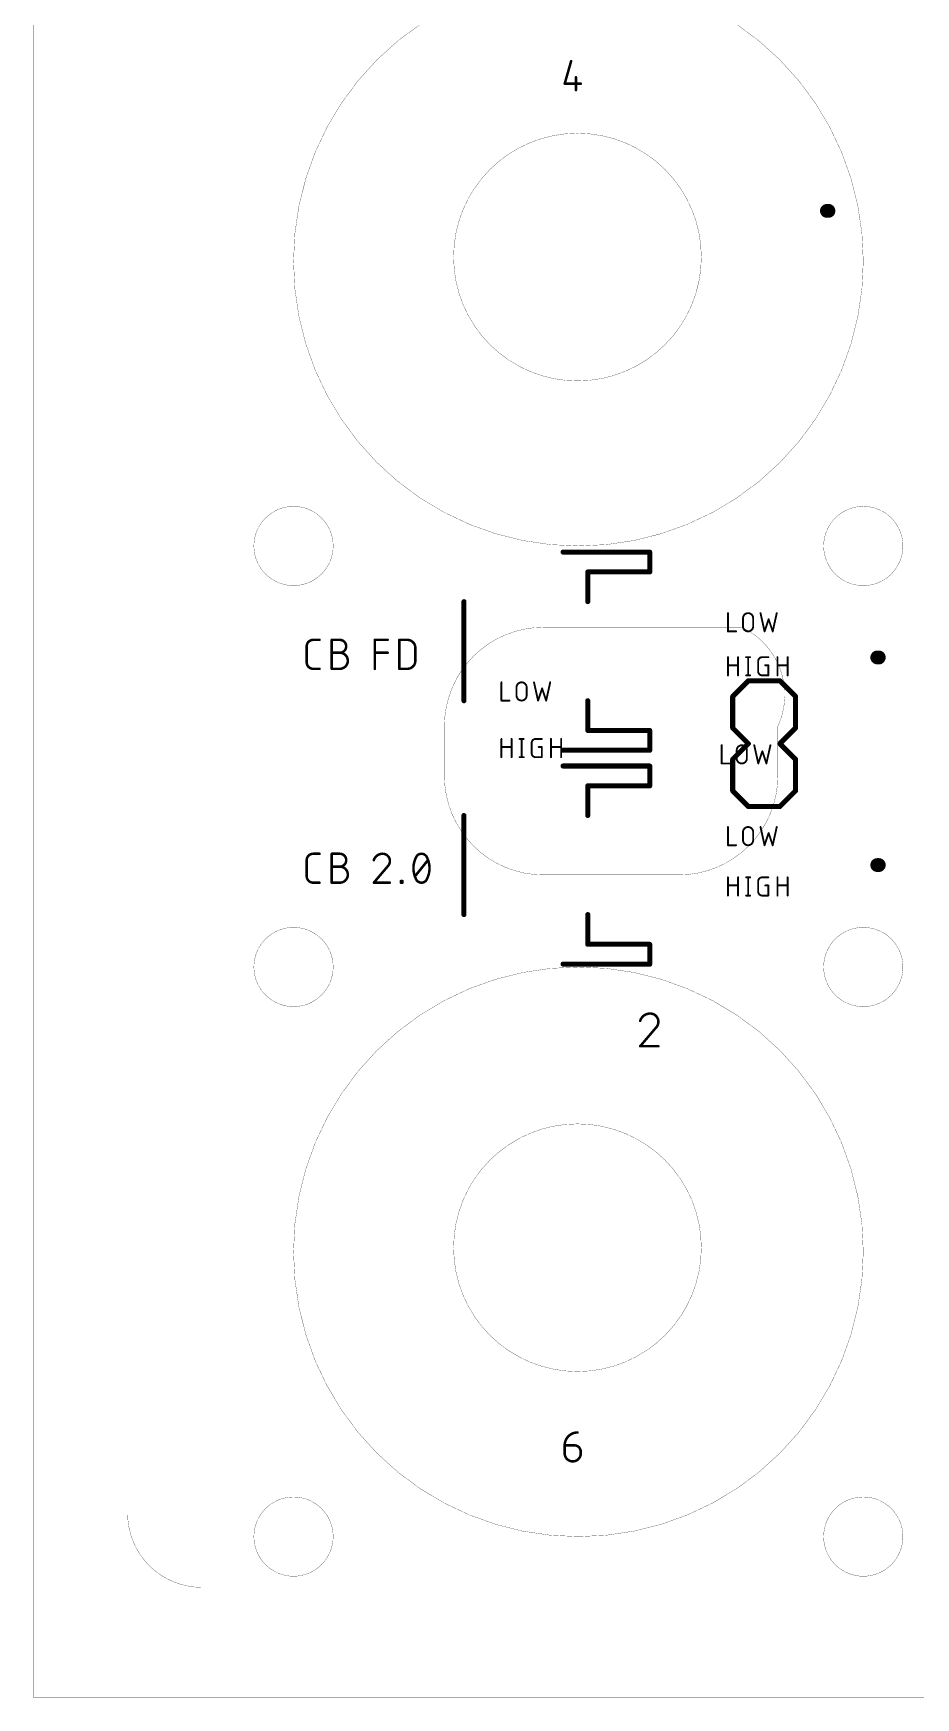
# Model space of a CAD drawing. Extents: x -4 to 80, y -3 to 161.
# Drawn here: x -3.9 to 31.7, y 0.9 to 68.1 of the extents above; entities that cross this region are included whole.
import ezdxf

# ---------------------------------------------------------------- set-up
doc = ezdxf.new("R2010")
doc.units = 0
for name, color, linetype in [('20', 31, 'CONTINUOUS'), ('21', 253, 'CONTINUOUS'), ('48', 253, 'CONTINUOUS')]:
    doc.layers.add(name, color=color, linetype=linetype)

msp = doc.modelspace()

# ---------------------------------------------------------------- linework, layer by layer
at = {"layer": '20', "const_width": 0.01}
for points in [[(-0.066, 8.3634), (-0.066, 149.7668)], [(73.1241, 5.38), (2.9174, 5.38)]]:
    msp.add_lwpolyline(points, dxfattribs=at)
at = {"layer": '20'}
for points, const_width in [([(18.093, 54.094, 1), (18.093, 64.094, 1), (18.093, 54.094)], 0.01), ([(18.093, 14.094, 1), (18.093, 24.094, 1), (18.093, 14.094)], 0.01), ([(-0.066, 8.3634, 0.4142), (2.9174, 5.38)], 0.01), ([(-0.0635, 8.3634, 1), (-0.0685, 8.3634)], 0.005), ([(-0.0685, 8.3634, 1), (-0.0635, 8.3634)], 0.005), ([(2.9174, 5.3825, 1), (2.9174, 5.3775)], 0.005), ([(2.9174, 5.3775, 1), (2.9174, 5.3825)], 0.005)]:
    msp.add_lwpolyline(points, format="xyb", dxfattribs=dict(at, const_width=const_width))
at = {"layer": '21'}
for points, const_width in [([(17.8364, 67.0052), (17.5768, 66.0964)], 0.1016), ([(17.5768, 66.0964), (18.2259, 66.0964)], 0.1016), ([(18.0312, 66.3561), (18.0312, 65.8368)], 0.1016), ([(28.1635, 60.96), (28.2245, 60.96)], 0.5588), ([(21.01, 47.18), (17.51, 47.18)], 0.2032), ([(21.01, 46.38), (21.01, 47.18)], 0.2032), ([(18.51, 45.18), (18.51, 46.38)], 0.2032), ([(18.51, 46.38), (21.01, 46.38)], 0.2032), ([(13.51, 45.18), (13.51, 41.18)], 0.2032), ([(24.1681, 44.7167), (24.1681, 43.9801)], 0.0762), ([(24.7761, 44.1847), (24.7761, 44.5121)], 0.0762), ([(25.1853, 44.5121), (25.1853, 44.1847)], 0.0762), ([(25.4824, 44.7167), (25.6461, 43.9801)], 0.0762), ([(25.6461, 43.9801), (25.8098, 44.4712)], 0.0762), ([(25.8098, 44.4712), (25.9735, 43.9801)], 0.0762), ([(25.9735, 43.9801), (26.1372, 44.7167)], 0.0762), ([(7.4224, 43.6372), (7.6821, 43.6372)], 0.1016), ([(8.1737, 42.4688), (8.1737, 43.6372)], 0.1016), ([(8.1737, 43.6372), (8.4982, 43.6372)], 0.1016), ([(9.9116, 42.4688), (9.9116, 43.6372)], 0.1016), ([(9.9116, 43.6372), (10.4309, 43.6372)], 0.1016), ([(10.8999, 42.4688), (10.8999, 43.6372)], 0.1016), ([(10.8999, 43.6372), (11.2245, 43.6372)], 0.1016), ([(24.1681, 43.9801), (24.4955, 43.9801)], 0.0762), ([(7.1628, 42.7284), (7.1628, 43.3776)], 0.1016), ([(8.1737, 43.1179), (8.4982, 43.1179)], 0.1016), ([(9.9116, 43.1179), (10.4309, 43.1179)], 0.1016), ([(11.549, 43.3126), (11.549, 42.7934)], 0.1016), ([(30.1955, 42.926), (30.2565, 42.926)], 0.5588), ([(7.6821, 42.4688), (7.4224, 42.4688)], 0.1016), ([(8.4982, 42.4688), (8.1737, 42.4688)], 0.1016), ([(11.2245, 42.4688), (10.8999, 42.4688)], 0.1016), ([(24.1681, 42.2021), (24.1681, 42.9387)], 0.0762), ([(24.1681, 42.6113), (24.5773, 42.6113)], 0.0762), ([(24.5773, 42.9387), (24.5773, 42.2021)], 0.0762), ([(24.9005, 42.9387), (25.0642, 42.9387)], 0.0762), ([(24.9823, 42.9387), (24.9823, 42.2021)], 0.0762), ([(25.3873, 42.3658), (25.3873, 42.775)], 0.0762), ([(25.551, 42.9387), (25.7965, 42.9387)], 0.0762), ([(25.6738, 42.6113), (25.7965, 42.6113)], 0.0762), ([(25.7965, 42.6113), (25.7965, 42.2021)], 0.0762), ([(26.1676, 42.2021), (26.1676, 42.9387)], 0.0762), ([(26.1676, 42.6113), (26.5768, 42.6113)], 0.0762), ([(26.5768, 42.9387), (26.5768, 42.2021)], 0.0762), ([(15.0241, 41.9227), (15.0241, 41.1861)], 0.0762), ([(15.6321, 41.3907), (15.6321, 41.7181)], 0.0762), ([(16.0414, 41.7181), (16.0414, 41.3907)], 0.0762), ([(16.3384, 41.9227), (16.5021, 41.1861)], 0.0762), ([(16.5021, 41.1861), (16.6658, 41.6772)], 0.0762), ([(16.6658, 41.6772), (16.8295, 41.1861)], 0.0762), ([(16.8295, 41.1861), (16.9932, 41.9227)], 0.0762), ([(24.9936, 41.9862), (24.3586, 41.3512)], 0.2032), ([(24.9005, 42.2021), (25.0642, 42.2021)], 0.0762), ([(26.2636, 41.9862), (24.9936, 41.9862)], 0.2032), ([(25.7965, 42.2021), (25.551, 42.2021)], 0.0762), ([(26.8986, 41.3512), (26.2636, 41.9862)], 0.2032), ([(15.0241, 41.1861), (15.3515, 41.1861)], 0.0762), ([(18.51, 39.98), (18.51, 41.18)], 0.2032), ([(24.3586, 40.0812), (24.3586, 41.3512)], 0.2032), ([(26.8986, 41.3512), (26.8986, 40.0812)], 0.2032), ([(15.0241, 38.9001), (15.0241, 39.6367)], 0.0762), ([(15.4333, 39.6367), (15.4333, 38.9001)], 0.0762), ([(15.7565, 39.6367), (15.9202, 39.6367)], 0.0762), ([(15.8383, 39.6367), (15.8383, 38.9001)], 0.0762), ([(16.407, 39.6367), (16.6525, 39.6367)], 0.0762), ([(17.0236, 38.9001), (17.0236, 39.6367)], 0.0762), ([(17.4328, 39.6367), (17.4328, 38.9001)], 0.0762), ([(21.01, 39.98), (18.51, 39.98)], 0.2032), ([(21.01, 39.18), (21.01, 39.98)], 0.2032), ([(24.9936, 39.4462), (24.3586, 40.0812)], 0.2032), ([(26.8986, 40.0812), (26.2636, 39.4462)], 0.2032), ([(15.0241, 39.3093), (15.4333, 39.3093)], 0.0762), ([(16.2433, 39.0638), (16.2433, 39.473)], 0.0762), ([(16.5297, 39.3093), (16.6525, 39.3093)], 0.0762), ([(16.6525, 39.3093), (16.6525, 38.9001)], 0.0762), ([(17.0236, 39.3093), (17.4328, 39.3093)], 0.0762), ([(17.51, 39.18), (21.01, 39.18)], 0.2032), ([(23.9141, 39.3827), (23.9141, 38.6461)], 0.0762), ([(24.3586, 38.8112), (24.9936, 39.4462)], 0.2032), ([(24.5221, 38.8507), (24.5221, 39.1781)], 0.0762), ([(24.9314, 39.1781), (24.9314, 38.8507)], 0.0762), ([(25.2284, 39.3827), (25.3921, 38.6461)], 0.0762), ([(25.3921, 38.6461), (25.5558, 39.1372)], 0.0762), ([(25.5558, 39.1372), (25.7195, 38.6461)], 0.0762), ([(25.7195, 38.6461), (25.8832, 39.3827)], 0.0762), ([(26.2636, 39.4462), (26.8986, 38.8112)], 0.2032), ([(15.7565, 38.9001), (15.9202, 38.9001)], 0.0762), ([(16.6525, 38.9001), (16.407, 38.9001)], 0.0762), ([(21.01, 38.544), (17.51, 38.544)], 0.2032), ([(21.01, 37.744), (21.01, 38.544)], 0.2032), ([(23.9141, 38.6461), (24.2415, 38.6461)], 0.0762), ([(24.3586, 37.5412), (24.3586, 38.8112)], 0.2032), ([(26.8986, 38.8112), (26.8986, 37.5412)], 0.2032), ([(18.51, 36.544), (18.51, 37.744)], 0.2032), ([(18.51, 37.744), (21.01, 37.744)], 0.2032), ([(24.9936, 36.9062), (24.3586, 37.5412)], 0.2032), ([(26.8986, 37.5412), (26.2636, 36.9062)], 0.2032), ([(26.2636, 36.9062), (24.9936, 36.9062)], 0.2032), ([(13.51, 36.544), (13.51, 32.544)], 0.2032), ([(24.1681, 36.0807), (24.1681, 35.3441)], 0.0762), ([(24.7761, 35.5487), (24.7761, 35.8761)], 0.0762), ([(25.1853, 35.8761), (25.1853, 35.5487)], 0.0762), ([(25.4824, 36.0807), (25.6461, 35.3441)], 0.0762), ([(25.6461, 35.3441), (25.8098, 35.8352)], 0.0762), ([(25.8098, 35.8352), (25.9735, 35.3441)], 0.0762), ([(25.9735, 35.3441), (26.1372, 36.0807)], 0.0762), ([(7.4224, 35.0012), (7.6821, 35.0012)], 0.1016), ([(8.1737, 33.8328), (8.1737, 35.0012)], 0.1016), ([(8.1737, 35.0012), (8.4982, 35.0012)], 0.1016), ([(24.1681, 35.3441), (24.4955, 35.3441)], 0.0762), ([(7.1628, 34.0924), (7.1628, 34.7416)], 0.1016), ([(8.1737, 34.4819), (8.4982, 34.4819)], 0.1016), ([(10.423, 34.4819), (9.8712, 33.8328)], 0.1016), ([(11.5363, 34.0924), (12.0556, 34.7416)], 0.1016), ([(30.1955, 34.544), (30.2565, 34.544)], 0.5588), ([(7.6821, 33.8328), (7.4224, 33.8328)], 0.1016), ([(8.4982, 33.8328), (8.1737, 33.8328)], 0.1016), ([(9.8712, 33.8328), (10.5203, 33.8328)], 0.1016), ([(10.9634, 33.8328), (10.9634, 33.8977)], 0.1016), ([(10.9634, 33.8977), (11.0283, 33.8977)], 0.1016), ([(11.0283, 33.8328), (10.9634, 33.8328)], 0.1016), ([(11.0283, 33.8977), (11.0283, 33.8328)], 0.1016), ([(24.1681, 33.3121), (24.1681, 34.0487)], 0.0762), ([(24.1681, 33.7213), (24.5773, 33.7213)], 0.0762), ([(24.5773, 34.0487), (24.5773, 33.3121)], 0.0762), ([(24.9005, 34.0487), (25.0642, 34.0487)], 0.0762), ([(24.9823, 34.0487), (24.9823, 33.3121)], 0.0762), ([(25.3873, 33.4758), (25.3873, 33.885)], 0.0762), ([(25.551, 34.0487), (25.7965, 34.0487)], 0.0762), ([(25.6738, 33.7213), (25.7965, 33.7213)], 0.0762), ([(25.7965, 33.7213), (25.7965, 33.3121)], 0.0762), ([(26.1676, 33.3121), (26.1676, 34.0487)], 0.0762), ([(26.1676, 33.7213), (26.5768, 33.7213)], 0.0762), ([(26.5768, 34.0487), (26.5768, 33.3121)], 0.0762), ([(24.9005, 33.3121), (25.0642, 33.3121)], 0.0762), ([(25.7965, 33.3121), (25.551, 33.3121)], 0.0762), ([(18.51, 31.344), (18.51, 32.544)], 0.2032), ([(21.01, 31.344), (18.51, 31.344)], 0.2032), ([(21.01, 30.544), (21.01, 31.344)], 0.2032), ([(17.51, 30.544), (21.01, 30.544)], 0.2032), ([(21.2485, 27.9626), (20.6248, 27.2288)], 0.1016), ([(20.6248, 27.2288), (21.3586, 27.2288)], 0.1016), ([(17.5768, 11.1139), (17.9663, 11.1139)], 0.1016), ([(17.5768, 10.7894), (17.5768, 11.1139)], 0.1016), ([(18.2259, 10.8543), (18.2259, 10.7894)], 0.1016)]:
    msp.add_lwpolyline(points, dxfattribs=dict(at, const_width=const_width))
for points, const_width in [([(17.8609, 66.9982, 1), (17.812, 67.0122)], 0.0508), ([(17.5768, 66.1218, 1), (17.5768, 66.071)], 0.0508), ([(17.5524, 66.1034, 1), (17.6012, 66.0895)], 0.0508), ([(18.0566, 66.3561, 1), (18.0058, 66.3561)], 0.0508), ([(18.2259, 66.071, 1), (18.2259, 66.1218)], 0.0508), ([(18.0058, 65.8368, 1), (18.0566, 65.8368)], 0.0508), ([(28.1635, 61.0997, 1), (28.1635, 60.8203)], 0.2794), ([(28.2245, 60.8203, 1), (28.2245, 61.0997)], 0.2794), ([(17.51, 47.2308, 1), (17.51, 47.1292)], 0.1016), ([(21.0608, 47.18, 1), (20.9592, 47.18)], 0.1016), ([(21.01, 47.1292, 1), (21.01, 47.2308)], 0.1016), ([(18.5608, 46.38, 1), (18.4592, 46.38)], 0.1016), ([(18.51, 46.4308, 1), (18.51, 46.3292)], 0.1016), ([(20.9592, 46.38, 1), (21.0608, 46.38)], 0.1016), ([(21.01, 46.3292, 1), (21.01, 46.4308)], 0.1016), ([(13.5608, 45.18, 1), (13.4592, 45.18)], 0.1016), ([(18.4592, 45.18, 1), (18.5608, 45.18)], 0.1016), ([(24.1872, 44.7167, 1), (24.1491, 44.7167)], 0.0381), ([(25.1853, 44.5121, 1), (24.7761, 44.5121)], 0.0762), ([(24.7952, 44.5121, 1), (24.7571, 44.5121)], 0.0381), ([(24.7571, 44.5121, 1), (24.7952, 44.5121)], 0.0381), ([(25.2044, 44.5121, 1), (25.1663, 44.5121)], 0.0381), ([(25.1663, 44.5121, 1), (25.2044, 44.5121)], 0.0381), ([(25.501, 44.7208, 1), (25.4638, 44.7126)], 0.0381), ([(25.8279, 44.4772, 1), (25.7917, 44.4651)], 0.0381), ([(25.8279, 44.4651, 1), (25.7917, 44.4772)], 0.0381), ([(26.1558, 44.7126, 1), (26.1186, 44.7208)], 0.0381), ([(7.4224, 43.6372, 0.4142), (7.1628, 43.3776)], 0.1016), ([(7.4224, 43.6626, 1), (7.4224, 43.6118)], 0.0508), ([(7.4224, 43.6118, 1), (7.4224, 43.6626)], 0.0508), ([(7.6821, 43.6118, 1), (7.6821, 43.6626)], 0.0508), ([(8.1991, 43.6372, 1), (8.1483, 43.6372)], 0.0508), ([(8.1737, 43.6626, 1), (8.1737, 43.6118)], 0.0508), ([(8.4982, 43.1179, 1), (8.4982, 43.6372)], 0.1016), ([(8.4982, 43.6626, 1), (8.4982, 43.6118)], 0.0508), ([(8.4982, 43.6118, 1), (8.4982, 43.6626)], 0.0508), ([(9.937, 43.6372, 1), (9.8862, 43.6372)], 0.0508), ([(9.9116, 43.6626, 1), (9.9116, 43.6118)], 0.0508), ([(10.4309, 43.6118, 1), (10.4309, 43.6626)], 0.0508), ([(10.9253, 43.6372, 1), (10.8745, 43.6372)], 0.0508), ([(10.8999, 43.6626, 1), (10.8999, 43.6118)], 0.0508), ([(11.549, 43.3126, 0.4142), (11.2245, 43.6372)], 0.1016), ([(11.2245, 43.6626, 1), (11.2245, 43.6118)], 0.0508), ([(11.2245, 43.6118, 1), (11.2245, 43.6626)], 0.0508), ([(24.1681, 43.9992, 1), (24.1681, 43.9611)], 0.0381), ([(24.1491, 43.9801, 1), (24.1872, 43.9801)], 0.0381), ([(24.4955, 43.9611, 1), (24.4955, 43.9992)], 0.0381), ([(24.7761, 44.1847, 1), (25.1853, 44.1847)], 0.0762), ([(24.7952, 44.1847, 1), (24.7571, 44.1847)], 0.0381), ([(24.7571, 44.1847, 1), (24.7952, 44.1847)], 0.0381), ([(25.2044, 44.1847, 1), (25.1663, 44.1847)], 0.0381), ([(25.1663, 44.1847, 1), (25.2044, 44.1847)], 0.0381), ([(25.628, 43.9861, 1), (25.6642, 43.9741)], 0.0381), ([(25.6275, 43.976, 1), (25.6647, 43.9842)], 0.0381), ([(25.9549, 43.9842, 1), (25.9921, 43.976)], 0.0381), ([(25.9554, 43.9741, 1), (25.9916, 43.9861)], 0.0381), ([(7.1882, 43.3776, 1), (7.1374, 43.3776)], 0.0508), ([(7.1374, 43.3776, 1), (7.1882, 43.3776)], 0.0508), ([(8.1737, 43.1433, 1), (8.1737, 43.0925)], 0.0508), ([(8.4982, 42.4688, 1), (8.4982, 43.1179)], 0.1016), ([(8.4982, 43.1433, 1), (8.4982, 43.0925)], 0.0508), ([(8.4982, 43.1433, 1), (8.4982, 43.0925)], 0.0508), ([(8.4982, 43.0925, 1), (8.4982, 43.1433)], 0.0508), ([(9.9116, 43.1433, 1), (9.9116, 43.0925)], 0.0508), ([(10.4309, 43.0925, 1), (10.4309, 43.1433)], 0.0508), ([(11.5744, 43.3126, 1), (11.5236, 43.3126)], 0.0508), ([(11.5236, 43.3126, 1), (11.5744, 43.3126)], 0.0508), ([(30.1955, 43.0657, 1), (30.1955, 42.7863)], 0.2794), ([(30.2565, 42.7863, 1), (30.2565, 43.0657)], 0.2794), ([(7.1628, 42.7284, 0.4142), (7.4224, 42.4688)], 0.1016), ([(7.1882, 42.7284, 1), (7.1374, 42.7284)], 0.0508), ([(7.1374, 42.7284, 1), (7.1882, 42.7284)], 0.0508), ([(7.4224, 42.4942, 1), (7.4224, 42.4434)], 0.0508), ([(7.4224, 42.4434, 1), (7.4224, 42.4942)], 0.0508), ([(7.6821, 42.4434, 1), (7.6821, 42.4942)], 0.0508), ([(8.1737, 42.4942, 1), (8.1737, 42.4434)], 0.0508), ([(8.1483, 42.4688, 1), (8.1991, 42.4688)], 0.0508), ([(8.4982, 42.4942, 1), (8.4982, 42.4434)], 0.0508), ([(8.4982, 42.4434, 1), (8.4982, 42.4942)], 0.0508), ([(9.8862, 42.4688, 1), (9.937, 42.4688)], 0.0508), ([(10.8999, 42.4942, 1), (10.8999, 42.4434)], 0.0508), ([(10.8745, 42.4688, 1), (10.9253, 42.4688)], 0.0508), ([(11.2245, 42.4688, 0.4142), (11.549, 42.7934)], 0.1016), ([(11.2245, 42.4942, 1), (11.2245, 42.4434)], 0.0508), ([(11.2245, 42.4434, 1), (11.2245, 42.4942)], 0.0508), ([(11.5744, 42.7934, 1), (11.5236, 42.7934)], 0.0508), ([(11.5236, 42.7934, 1), (11.5744, 42.7934)], 0.0508), ([(24.1681, 42.6304, 1), (24.1681, 42.5923)], 0.0381), ([(24.1872, 42.9387, 1), (24.1491, 42.9387)], 0.0381), ([(24.5964, 42.9387, 1), (24.5583, 42.9387)], 0.0381), ([(24.5773, 42.5923, 1), (24.5773, 42.6304)], 0.0381), ([(24.9005, 42.9578, 1), (24.9005, 42.9197)], 0.0381), ([(25.0014, 42.9387, 1), (24.9633, 42.9387)], 0.0381), ([(25.0642, 42.9197, 1), (25.0642, 42.9578)], 0.0381), ([(25.551, 42.9387, 0.4142), (25.3873, 42.775)], 0.0762), ([(25.4063, 42.775, 1), (25.3682, 42.775)], 0.0381), ([(25.3682, 42.775, 1), (25.4063, 42.775)], 0.0381), ([(25.3873, 42.3658, 0.4142), (25.551, 42.2021)], 0.0762), ([(25.4063, 42.3658, 1), (25.3682, 42.3658)], 0.0381), ([(25.3682, 42.3658, 1), (25.4063, 42.3658)], 0.0381), ([(25.551, 42.9578, 1), (25.551, 42.9197)], 0.0381), ([(25.551, 42.9197, 1), (25.551, 42.9577)], 0.0381), ([(25.6738, 42.6304, 1), (25.6738, 42.5923)], 0.0381), ([(25.8156, 42.6113, 1), (25.7775, 42.6113)], 0.0381), ([(25.7965, 42.9197, 1), (25.7965, 42.9578)], 0.0381), ([(25.7965, 42.5923, 1), (25.7965, 42.6304)], 0.0381), ([(26.1866, 42.9387, 1), (26.1485, 42.9387)], 0.0381), ([(26.1676, 42.6304, 1), (26.1676, 42.5923)], 0.0381), ([(26.5959, 42.9387, 1), (26.5578, 42.9387)], 0.0381), ([(26.5768, 42.5923, 1), (26.5768, 42.6304)], 0.0381), ([(15.0432, 41.9227, 1), (15.0051, 41.9227)], 0.0381), ([(16.0413, 41.7181, 1), (15.6321, 41.7181)], 0.0762), ([(15.6512, 41.7181, 1), (15.6131, 41.7181)], 0.0381), ([(15.6131, 41.7181, 1), (15.6512, 41.7181)], 0.0381), ([(16.0604, 41.7181, 1), (16.0223, 41.7181)], 0.0381), ([(16.0223, 41.7181, 1), (16.0604, 41.7181)], 0.0381), ([(16.357, 41.9268, 1), (16.3198, 41.9186)], 0.0381), ([(16.6839, 41.6832, 1), (16.6477, 41.6711)], 0.0381), ([(16.6839, 41.6711, 1), (16.6477, 41.6832)], 0.0381), ([(17.0118, 41.9186, 1), (16.9746, 41.9268)], 0.0381), ([(24.1491, 42.2021, 1), (24.1872, 42.2021)], 0.0381), ([(24.5583, 42.2021, 1), (24.5964, 42.2021)], 0.0381), ([(24.9005, 42.2212, 1), (24.9005, 42.1831)], 0.0381), ([(24.9936, 42.037, 1), (24.9936, 41.9354)], 0.1016), ([(25.0295, 41.9503, 1), (24.9577, 42.0221)], 0.1016), ([(24.9633, 42.2021, 1), (25.0014, 42.2021)], 0.0381), ([(25.0642, 42.1831, 1), (25.0642, 42.2212)], 0.0381), ([(25.551, 42.2212, 1), (25.551, 42.1831)], 0.0381), ([(25.551, 42.1831, 1), (25.551, 42.2212)], 0.0381), ([(25.7775, 42.2021, 1), (25.8156, 42.2021)], 0.0381), ([(25.7965, 42.1831, 1), (25.7965, 42.2212)], 0.0381), ([(26.1485, 42.2021, 1), (26.1866, 42.2021)], 0.0381), ([(26.2995, 42.0221, 1), (26.2277, 41.9503)], 0.1016), ([(26.2636, 41.9354, 1), (26.2636, 42.037)], 0.1016), ([(26.5578, 42.2021, 1), (26.5959, 42.2021)], 0.0381), ([(13.4592, 41.18, 1), (13.5608, 41.18)], 0.1016), ([(15.0241, 41.2052, 1), (15.0241, 41.1671)], 0.0381), ([(15.0051, 41.1861, 1), (15.0432, 41.1861)], 0.0381), ([(15.3515, 41.1671, 1), (15.3515, 41.2052)], 0.0381), ([(15.6321, 41.3907, 1), (16.0414, 41.3907)], 0.0762), ([(15.6512, 41.3907, 1), (15.6131, 41.3907)], 0.0381), ([(15.6131, 41.3907, 1), (15.6512, 41.3907)], 0.0381), ([(16.0604, 41.3907, 1), (16.0223, 41.3907)], 0.0381), ([(16.0223, 41.3907, 1), (16.0604, 41.3907)], 0.0381), ([(16.484, 41.1921, 1), (16.5202, 41.1801)], 0.0381), ([(16.4835, 41.182, 1), (16.5207, 41.1902)], 0.0381), ([(16.8109, 41.1902, 1), (16.8481, 41.182)], 0.0381), ([(16.8114, 41.1801, 1), (16.8476, 41.1921)], 0.0381), ([(18.5608, 41.18, 1), (18.4592, 41.18)], 0.1016), ([(24.4094, 41.3512, 1), (24.3078, 41.3512)], 0.1016), ([(24.3227, 41.3871, 1), (24.3945, 41.3153)], 0.1016), ([(26.9494, 41.3512, 1), (26.8478, 41.3512)], 0.1016), ([(26.8627, 41.3153, 1), (26.9345, 41.3871)], 0.1016), ([(15.0432, 39.6367, 1), (15.0051, 39.6367)], 0.0381), ([(15.4524, 39.6367, 1), (15.4143, 39.6367)], 0.0381), ([(15.7565, 39.6558, 1), (15.7565, 39.6177)], 0.0381), ([(15.8574, 39.6367, 1), (15.8193, 39.6367)], 0.0381), ([(15.9202, 39.6177, 1), (15.9202, 39.6558)], 0.0381), ([(16.407, 39.6367, 0.4142), (16.2433, 39.473)], 0.0762), ([(16.407, 39.6558, 1), (16.407, 39.6177)], 0.0381), ([(16.407, 39.6177, 1), (16.407, 39.6557)], 0.0381), ([(16.6525, 39.6177, 1), (16.6525, 39.6558)], 0.0381), ([(17.0426, 39.6367, 1), (17.0045, 39.6367)], 0.0381), ([(17.4519, 39.6367, 1), (17.4138, 39.6367)], 0.0381), ([(18.51, 40.0308, 1), (18.51, 39.9292)], 0.1016), ([(18.4592, 39.98, 1), (18.5608, 39.98)], 0.1016), ([(21.0608, 39.98, 1), (20.9592, 39.98)], 0.1016), ([(21.01, 39.9292, 1), (21.01, 40.0308)], 0.1016), ([(24.3945, 40.1171, 1), (24.3227, 40.0453)], 0.1016), ([(24.3078, 40.0812, 1), (24.4094, 40.0812)], 0.1016), ([(26.8478, 40.0812, 1), (26.9494, 40.0812)], 0.1016), ([(26.9345, 40.0453, 1), (26.8627, 40.1171)], 0.1016), ([(15.0241, 39.3284, 1), (15.0241, 39.2903)], 0.0381), ([(15.4333, 39.2903, 1), (15.4333, 39.3284)], 0.0381), ([(16.2623, 39.473, 1), (16.2242, 39.473)], 0.0381), ([(16.2242, 39.473, 1), (16.2623, 39.473)], 0.0381), ([(16.2623, 39.0638, 1), (16.2242, 39.0638)], 0.0381), ([(16.2242, 39.0638, 1), (16.2623, 39.0638)], 0.0381), ([(16.2433, 39.0638, 0.4142), (16.407, 38.9001)], 0.0762), ([(16.5297, 39.3284, 1), (16.5297, 39.2903)], 0.0381), ([(16.6716, 39.3093, 1), (16.6335, 39.3093)], 0.0381), ([(16.6525, 39.2903, 1), (16.6525, 39.3284)], 0.0381), ([(17.0236, 39.3284, 1), (17.0236, 39.2903)], 0.0381), ([(17.51, 39.2308, 1), (17.51, 39.1292)], 0.1016), ([(17.4328, 39.2903, 1), (17.4328, 39.3284)], 0.0381), ([(20.9592, 39.18, 1), (21.0608, 39.18)], 0.1016), ([(21.01, 39.1292, 1), (21.01, 39.2308)], 0.1016), ([(23.9332, 39.3827, 1), (23.8951, 39.3827)], 0.0381), ([(24.9313, 39.1781, 1), (24.5221, 39.1781)], 0.0762), ([(24.5412, 39.1781, 1), (24.5031, 39.1781)], 0.0381), ([(24.5031, 39.1781, 1), (24.5412, 39.1781)], 0.0381), ([(24.9504, 39.1781, 1), (24.9123, 39.1781)], 0.0381), ([(24.9123, 39.1781, 1), (24.9504, 39.1781)], 0.0381), ([(25.0295, 39.4103, 1), (24.9577, 39.4821)], 0.1016), ([(24.9577, 39.4103, 1), (25.0295, 39.4821)], 0.1016), ([(25.247, 39.3868, 1), (25.2098, 39.3786)], 0.0381), ([(25.5739, 39.1432, 1), (25.5377, 39.1311)], 0.0381), ([(25.5739, 39.1311, 1), (25.5377, 39.1432)], 0.0381), ([(25.9018, 39.3786, 1), (25.8646, 39.3868)], 0.0381), ([(26.2995, 39.4821, 1), (26.2277, 39.4103)], 0.1016), ([(26.2277, 39.4821, 1), (26.2995, 39.4103)], 0.1016), ([(15.0051, 38.9001, 1), (15.0432, 38.9001)], 0.0381), ([(15.4143, 38.9001, 1), (15.4524, 38.9001)], 0.0381), ([(15.7565, 38.9192, 1), (15.7565, 38.8811)], 0.0381), ([(15.8193, 38.9001, 1), (15.8574, 38.9001)], 0.0381), ([(15.9202, 38.8811, 1), (15.9202, 38.9192)], 0.0381), ([(16.407, 38.9192, 1), (16.407, 38.8811)], 0.0381), ([(16.407, 38.8811, 1), (16.407, 38.9192)], 0.0381), ([(16.6335, 38.9001, 1), (16.6716, 38.9001)], 0.0381), ([(16.6525, 38.8811, 1), (16.6525, 38.9192)], 0.0381), ([(17.0045, 38.9001, 1), (17.0426, 38.9001)], 0.0381), ([(17.4138, 38.9001, 1), (17.4519, 38.9001)], 0.0381), ([(17.51, 38.5948, 1), (17.51, 38.4932)], 0.1016), ([(21.0608, 38.544, 1), (20.9592, 38.544)], 0.1016), ([(21.01, 38.4932, 1), (21.01, 38.5948)], 0.1016), ([(23.9141, 38.6652, 1), (23.9141, 38.6271)], 0.0381), ([(23.8951, 38.6461, 1), (23.9332, 38.6461)], 0.0381), ([(24.2415, 38.6271, 1), (24.2415, 38.6652)], 0.0381), ([(24.4094, 38.8112, 1), (24.3078, 38.8112)], 0.1016), ([(24.3227, 38.8471, 1), (24.3945, 38.7753)], 0.1016), ([(24.5221, 38.8507, 1), (24.9314, 38.8507)], 0.0762), ([(24.5412, 38.8507, 1), (24.5031, 38.8507)], 0.0381), ([(24.5031, 38.8507, 1), (24.5412, 38.8507)], 0.0381), ([(24.9504, 38.8507, 1), (24.9123, 38.8507)], 0.0381), ([(24.9123, 38.8507, 1), (24.9504, 38.8507)], 0.0381), ([(25.374, 38.6521, 1), (25.4102, 38.6401)], 0.0381), ([(25.3735, 38.642, 1), (25.4107, 38.6502)], 0.0381), ([(25.7009, 38.6502, 1), (25.7381, 38.642)], 0.0381), ([(25.7014, 38.6401, 1), (25.7376, 38.6521)], 0.0381), ([(26.9494, 38.8112, 1), (26.8478, 38.8112)], 0.1016), ([(26.8627, 38.7753, 1), (26.9345, 38.8471)], 0.1016), ([(18.5608, 37.744, 1), (18.4592, 37.744)], 0.1016), ([(18.51, 37.7948, 1), (18.51, 37.6932)], 0.1016), ([(20.9592, 37.744, 1), (21.0608, 37.744)], 0.1016), ([(21.01, 37.6932, 1), (21.01, 37.7948)], 0.1016), ([(24.3945, 37.5771, 1), (24.3227, 37.5053)], 0.1016), ([(26.9345, 37.5053, 1), (26.8627, 37.5771)], 0.1016), ([(24.3078, 37.5412, 1), (24.4094, 37.5412)], 0.1016), ([(24.9936, 36.957, 1), (24.9936, 36.8554)], 0.1016), ([(24.9577, 36.8703, 1), (25.0295, 36.9421)], 0.1016), ([(26.2277, 36.9421, 1), (26.2995, 36.8703)], 0.1016), ([(26.2636, 36.8554, 1), (26.2636, 36.957)], 0.1016), ([(26.8478, 37.5412, 1), (26.9494, 37.5412)], 0.1016), ([(13.5608, 36.544, 1), (13.4592, 36.544)], 0.1016), ([(18.4592, 36.544, 1), (18.5608, 36.544)], 0.1016), ([(24.1872, 36.0807, 1), (24.1491, 36.0807)], 0.0381), ([(25.1853, 35.8761, 1), (24.7761, 35.8761)], 0.0762), ([(24.7952, 35.8761, 1), (24.7571, 35.8761)], 0.0381), ([(24.7571, 35.8761, 1), (24.7952, 35.8761)], 0.0381), ([(25.2044, 35.8761, 1), (25.1663, 35.8761)], 0.0381), ([(25.1663, 35.8761, 1), (25.2044, 35.8761)], 0.0381), ([(25.501, 36.0848, 1), (25.4638, 36.0766)], 0.0381), ([(25.8279, 35.8412, 1), (25.7917, 35.8291)], 0.0381), ([(25.8279, 35.8291, 1), (25.7917, 35.8412)], 0.0381), ([(26.1558, 36.0766, 1), (26.1186, 36.0848)], 0.0381), ([(7.4224, 35.0012, 0.4142), (7.1628, 34.7416)], 0.1016), ([(7.4224, 35.0266, 1), (7.4224, 34.9758)], 0.0508), ([(7.4224, 34.9758, 1), (7.4224, 35.0266)], 0.0508), ([(7.6821, 34.9758, 1), (7.6821, 35.0266)], 0.0508), ([(8.1991, 35.0012, 1), (8.1483, 35.0012)], 0.0508), ([(8.1737, 35.0266, 1), (8.1737, 34.9758)], 0.0508), ([(8.4982, 34.4819, 1), (8.4982, 35.0012)], 0.1016), ([(8.4982, 35.0266, 1), (8.4982, 34.9758)], 0.0508), ([(8.4982, 34.9758, 1), (8.4982, 35.0266)], 0.0508), ([(10.2282, 35.0012, 0.3252), (9.8712, 34.7416)], 0.1016), ([(10.5203, 34.7091, 0.4142), (10.2282, 35.0012)], 0.1016), ([(10.2282, 35.0266, 1), (10.2282, 34.9758)], 0.0508), ([(10.2282, 34.9758, 1), (10.2282, 35.0266)], 0.0508), ([(11.796, 35.0012, 0.3205), (11.5688, 34.8389)], 0.1016), ([(12.0232, 34.8389, 0.3205), (11.796, 35.0012)], 0.1016), ([(11.796, 35.0266, 1), (11.796, 34.9758)], 0.0508), ([(11.796, 34.9758, 1), (11.796, 35.0266)], 0.0508), ([(24.1681, 35.3632, 1), (24.1681, 35.3251)], 0.0381), ([(24.1491, 35.3441, 1), (24.1872, 35.3441)], 0.0381), ([(24.4955, 35.3251, 1), (24.4955, 35.3632)], 0.0381), ([(24.7761, 35.5487, 1), (25.1853, 35.5487)], 0.0762), ([(24.7952, 35.5487, 1), (24.7571, 35.5487)], 0.0381), ([(24.7571, 35.5487, 1), (24.7952, 35.5487)], 0.0381), ([(25.2044, 35.5487, 1), (25.1663, 35.5487)], 0.0381), ([(25.1663, 35.5487, 1), (25.2044, 35.5487)], 0.0381), ([(25.628, 35.3501, 1), (25.6642, 35.3381)], 0.0381), ([(25.6275, 35.34, 1), (25.6647, 35.3482)], 0.0381), ([(25.9549, 35.3482, 1), (25.9921, 35.34)], 0.0381), ([(25.9554, 35.3381, 1), (25.9916, 35.3501)], 0.0381), ([(7.1882, 34.7416, 1), (7.1374, 34.7416)], 0.0508), ([(7.1374, 34.7416, 1), (7.1882, 34.7416)], 0.0508), ([(8.1737, 34.5073, 1), (8.1737, 34.4565)], 0.0508), ([(8.4982, 33.8328, 1), (8.4982, 34.4819)], 0.1016), ([(8.4982, 34.5073, 1), (8.4982, 34.4565)], 0.0508), ([(8.4982, 34.5073, 1), (8.4982, 34.4565)], 0.0508), ([(8.4982, 34.4565, 1), (8.4982, 34.5073)], 0.0508), ([(9.847, 34.7494, 1), (9.8954, 34.7337)], 0.0508), ([(10.4054, 34.5003, 1), (10.4405, 34.4635)], 0.0508), ([(10.423, 34.4819, 0.2053), (10.5203, 34.7091)], 0.1016), ([(10.4423, 34.4655, 1), (10.4036, 34.4984)], 0.0508), ([(10.5457, 34.7091, 1), (10.4949, 34.7091)], 0.0508), ([(10.4949, 34.7091, 1), (10.5457, 34.7091)], 0.0508), ([(11.5688, 34.8389, 0.1139), (11.4714, 34.417)], 0.1016), ([(11.4714, 34.417, 0.1139), (11.5688, 33.9951)], 0.1016), ([(11.4968, 34.417, 1), (11.446, 34.417)], 0.0508), ([(11.446, 34.417, 1), (11.4968, 34.417)], 0.0508), ([(11.5447, 34.8472, 1), (11.5928, 34.8307)], 0.0508), ([(11.5916, 34.8278, 1), (11.5459, 34.8501)], 0.0508), ([(12.046, 34.8501, 1), (12.0003, 34.8278)], 0.0508), ([(12.1205, 34.417, 0.1139), (12.0232, 34.8389)], 0.1016), ([(12.0232, 33.9951, 0.1139), (12.1205, 34.417)], 0.1016), ([(11.9991, 34.8307, 1), (12.0472, 34.8472)], 0.0508), ([(12.0754, 34.7257, 1), (12.0358, 34.7574)], 0.0508), ([(12.1459, 34.417, 1), (12.0951, 34.417)], 0.0508), ([(12.0951, 34.417, 1), (12.1459, 34.417)], 0.0508), ([(30.1955, 34.6837, 1), (30.1955, 34.4043)], 0.2794), ([(30.2565, 34.4043, 1), (30.2565, 34.6837)], 0.2794), ([(7.1628, 34.0924, 0.4142), (7.4224, 33.8328)], 0.1016), ([(7.1882, 34.0924, 1), (7.1374, 34.0924)], 0.0508), ([(7.1374, 34.0924, 1), (7.1882, 34.0924)], 0.0508), ([(7.4224, 33.8582, 1), (7.4224, 33.8074)], 0.0508), ([(7.4224, 33.8074, 1), (7.4224, 33.8582)], 0.0508), ([(7.6821, 33.8074, 1), (7.6821, 33.8582)], 0.0508), ([(8.1737, 33.8582, 1), (8.1737, 33.8074)], 0.0508), ([(8.1483, 33.8328, 1), (8.1991, 33.8328)], 0.0508), ([(8.4982, 33.8582, 1), (8.4982, 33.8074)], 0.0508), ([(8.4982, 33.8074, 1), (8.4982, 33.8582)], 0.0508), ([(9.8712, 33.8582, 1), (9.8712, 33.8074)], 0.0508), ([(9.8519, 33.8493, 1), (9.8906, 33.8163)], 0.0508), ([(10.5203, 33.8074, 1), (10.5203, 33.8582)], 0.0508), ([(10.9888, 33.8977, 1), (10.938, 33.8977)], 0.0508), ([(10.9634, 33.9231, 1), (10.9634, 33.8723)], 0.0508), ([(10.9634, 33.8582, 1), (10.9634, 33.8074)], 0.0508), ([(10.938, 33.8328, 1), (10.9888, 33.8328)], 0.0508), ([(11.0537, 33.8977, 1), (11.0029, 33.8977)], 0.0508), ([(11.0029, 33.8328, 1), (11.0537, 33.8328)], 0.0508), ([(11.0283, 33.8723, 1), (11.0283, 33.9231)], 0.0508), ([(11.0283, 33.8074, 1), (11.0283, 33.8582)], 0.0508), ([(11.5165, 34.1083, 1), (11.5562, 34.0766)], 0.0508), ([(11.5928, 34.0033, 1), (11.5447, 33.9868)], 0.0508), ([(11.5688, 33.9951, 0.3205), (11.796, 33.8328)], 0.1016), ([(11.5459, 33.9839, 1), (11.5916, 34.0062)], 0.0508), ([(11.796, 33.8328, 0.3205), (12.0232, 33.9951)], 0.1016), ([(11.796, 33.8582, 1), (11.796, 33.8074)], 0.0508), ([(11.796, 33.8074, 1), (11.796, 33.8582)], 0.0508), ([(12.0003, 34.0062, 1), (12.046, 33.9839)], 0.0508), ([(12.0472, 33.9868, 1), (11.9991, 34.0033)], 0.0508), ([(24.1681, 33.7404, 1), (24.1681, 33.7023)], 0.0381), ([(24.1872, 34.0487, 1), (24.1491, 34.0487)], 0.0381), ([(24.5964, 34.0487, 1), (24.5583, 34.0487)], 0.0381), ([(24.5773, 33.7023, 1), (24.5773, 33.7404)], 0.0381), ([(24.9005, 34.0678, 1), (24.9005, 34.0297)], 0.0381), ([(25.0014, 34.0487, 1), (24.9633, 34.0487)], 0.0381), ([(25.0642, 34.0297, 1), (25.0642, 34.0678)], 0.0381), ([(25.551, 34.0487, 0.4142), (25.3873, 33.885)], 0.0762), ([(25.4063, 33.885, 1), (25.3682, 33.885)], 0.0381), ([(25.3682, 33.885, 1), (25.4063, 33.885)], 0.0381), ([(25.551, 34.0678, 1), (25.551, 34.0297)], 0.0381), ([(25.551, 34.0297, 1), (25.551, 34.0677)], 0.0381), ([(25.6738, 33.7404, 1), (25.6738, 33.7023)], 0.0381), ([(25.8156, 33.7213, 1), (25.7775, 33.7213)], 0.0381), ([(25.7965, 34.0297, 1), (25.7965, 34.0678)], 0.0381), ([(25.7965, 33.7023, 1), (25.7965, 33.7404)], 0.0381), ([(26.1866, 34.0487, 1), (26.1485, 34.0487)], 0.0381), ([(26.1676, 33.7404, 1), (26.1676, 33.7023)], 0.0381), ([(26.5959, 34.0487, 1), (26.5578, 34.0487)], 0.0381), ([(26.5768, 33.7023, 1), (26.5768, 33.7404)], 0.0381), ([(24.1491, 33.3121, 1), (24.1872, 33.3121)], 0.0381), ([(24.5583, 33.3121, 1), (24.5964, 33.3121)], 0.0381), ([(24.9005, 33.3312, 1), (24.9005, 33.2931)], 0.0381), ([(24.9633, 33.3121, 1), (25.0014, 33.3121)], 0.0381), ([(25.0642, 33.2931, 1), (25.0642, 33.3312)], 0.0381), ([(25.3873, 33.4758, 0.4142), (25.551, 33.3121)], 0.0762), ([(25.4063, 33.4758, 1), (25.3682, 33.4758)], 0.0381), ([(25.3682, 33.4758, 1), (25.4063, 33.4758)], 0.0381), ([(25.551, 33.3312, 1), (25.551, 33.2931)], 0.0381), ([(25.551, 33.2931, 1), (25.551, 33.3312)], 0.0381), ([(25.7775, 33.3121, 1), (25.8156, 33.3121)], 0.0381), ([(25.7965, 33.2931, 1), (25.7965, 33.3312)], 0.0381), ([(26.1485, 33.3121, 1), (26.1866, 33.3121)], 0.0381), ([(26.5578, 33.3121, 1), (26.5959, 33.3121)], 0.0381), ([(13.4592, 32.544, 1), (13.5608, 32.544)], 0.1016), ([(18.5608, 32.544, 1), (18.4592, 32.544)], 0.1016), ([(18.51, 31.3948, 1), (18.51, 31.2932)], 0.1016), ([(18.4592, 31.344, 1), (18.5608, 31.344)], 0.1016), ([(21.0608, 31.344, 1), (20.9592, 31.344)], 0.1016), ([(21.01, 31.2932, 1), (21.01, 31.3948)], 0.1016), ([(17.51, 30.5948, 1), (17.51, 30.4932)], 0.1016), ([(20.9592, 30.544, 1), (21.0608, 30.544)], 0.1016), ([(21.01, 30.4932, 1), (21.01, 30.5948)], 0.1016), ([(21.0284, 28.5496, 0.3252), (20.6248, 28.2561)], 0.1016), ([(20.6006, 28.2639, 1), (20.649, 28.2483)], 0.0508), ([(21.3586, 28.2194, 0.4142), (21.0284, 28.5496)], 0.1016), ([(21.0284, 28.575, 1), (21.0284, 28.5242)], 0.0508), ([(21.0284, 28.5242, 1), (21.0284, 28.575)], 0.0508), ([(21.2485, 27.9626, 0.2053), (21.3586, 28.2194)], 0.1016), ([(21.384, 28.2194, 1), (21.3332, 28.2194)], 0.0508), ([(21.3332, 28.2194, 1), (21.384, 28.2194)], 0.0508), ([(21.231, 27.981, 1), (21.266, 27.9442)], 0.0508), ([(21.2679, 27.9461, 1), (21.2292, 27.979)], 0.0508), ([(20.6054, 27.2453, 1), (20.6442, 27.2123)], 0.0508), ([(20.6248, 27.2542, 1), (20.6248, 27.2034)], 0.0508), ([(21.3586, 27.2034, 1), (21.3586, 27.2542)], 0.0508), ([(18.0961, 11.6332, 0.4142), (17.5768, 11.1139)], 0.1016), ([(18.0961, 11.6078, 1), (18.0961, 11.6586)], 0.0508), ([(17.5768, 11.1393, 1), (17.5768, 11.0885)], 0.0508), ([(17.6022, 11.1139, 1), (17.5514, 11.1139)], 0.0508), ([(17.5514, 11.1139, 1), (17.6022, 11.1139)], 0.0508), ([(17.5768, 10.7894, 1), (18.2259, 10.7894)], 0.1016), ([(17.6022, 10.7894, 1), (17.5514, 10.7894)], 0.0508), ([(17.5514, 10.7894, 1), (17.6022, 10.7894)], 0.0508), ([(18.2259, 10.8543, 0.4142), (17.9663, 11.1139)], 0.1016), ([(17.9663, 11.1393, 1), (17.9663, 11.0885)], 0.0508), ([(17.9663, 11.0885, 1), (17.9663, 11.1393)], 0.0508), ([(18.2513, 10.8543, 1), (18.2005, 10.8543)], 0.0508), ([(18.2005, 10.8543, 1), (18.2513, 10.8543)], 0.0508), ([(18.2513, 10.7894, 1), (18.2005, 10.7894)], 0.0508), ([(18.2005, 10.7894, 1), (18.2513, 10.7894)], 0.0508)]:
    msp.add_lwpolyline(points, format="xyb", dxfattribs=dict(at, const_width=const_width))
at = {"layer": '48', "const_width": 0.01}
for points in [[(-3.869, 0.928), (-3.869, 78.928)], [(24.7212, 44.1461), (16.7212, 44.1461)], [(12.7212, 40.1461), (12.7212, 38.1461)], [(26.1812, 38.1461), (26.1812, 40.1461)], [(16.7212, 34.1461), (22.1812, 34.1461)], [(38.131, 0.928), (-3.869, 0.928)]]:
    msp.add_lwpolyline(points, dxfattribs=at)
at = {"layer": '48'}
for points, const_width in [([(18.131, 47.428, 1), (18.131, 70.428, 1), (18.131, 47.428)], 0.01), ([(6.631, 45.828, 1), (6.631, 49.028, 1), (6.631, 45.828)], 0.01), ([(29.631, 45.828, 1), (29.631, 49.028, 1), (29.631, 45.828)], 0.01), ([(16.7212, 44.1461, 0.4142), (12.7212, 40.1461)], 0.01), ([(16.7212, 44.1486, 1), (16.7212, 44.1436)], 0.005), ([(16.7212, 44.1436, 1), (16.7212, 44.1486)], 0.005), ([(26.1812, 40.1461, 0.4142), (24.7212, 44.1461)], 0.01), ([(24.7222, 44.1484, 1), (24.7201, 44.1439)], 0.005), ([(24.7212, 44.1436, 1), (24.7212, 44.1486)], 0.005), ([(12.7237, 40.1461, 1), (12.7187, 40.1461)], 0.005), ([(12.7187, 40.1461, 1), (12.7237, 40.1461)], 0.005), ([(26.1837, 40.1461, 1), (26.1787, 40.1461)], 0.005), ([(26.1789, 40.1472, 1), (26.1834, 40.1451)], 0.005), ([(12.7212, 38.1461, 0.4142), (16.7212, 34.1461)], 0.01), ([(12.7237, 38.1461, 1), (12.7187, 38.1461)], 0.005), ([(12.7187, 38.1461, 1), (12.7237, 38.1461)], 0.005), ([(22.1812, 34.1461, 0.4142), (26.1812, 38.1461)], 0.01), ([(26.1837, 38.1461, 1), (26.1787, 38.1461)], 0.005), ([(26.1787, 38.1461, 1), (26.1837, 38.1461)], 0.005), ([(16.7212, 34.1486, 1), (16.7212, 34.1436)], 0.005), ([(16.7212, 34.1436, 1), (16.7212, 34.1486)], 0.005), ([(22.1812, 34.1486, 1), (22.1812, 34.1436)], 0.005), ([(22.1812, 34.1436, 1), (22.1812, 34.1486)], 0.005), ([(6.631, 28.828, 1), (6.631, 32.028, 1), (6.631, 28.828)], 0.01), ([(29.631, 28.828, 1), (29.631, 32.028, 1), (29.631, 28.828)], 0.01), ([(18.131, 7.428, 1), (18.131, 30.428, 1), (18.131, 7.428)], 0.01), ([(6.631, 5.828, 1), (6.631, 9.028, 1), (6.631, 5.828)], 0.01), ([(29.631, 5.828, 1), (29.631, 9.028, 1), (29.631, 5.828)], 0.01), ([(-3.869, 0.9305, 1), (-3.869, 0.9255)], 0.005), ([(-3.8715, 0.928, 1), (-3.8665, 0.928)], 0.005)]:
    msp.add_lwpolyline(points, format="xyb", dxfattribs=dict(at, const_width=const_width))

doc.saveas('drawing.dxf')
